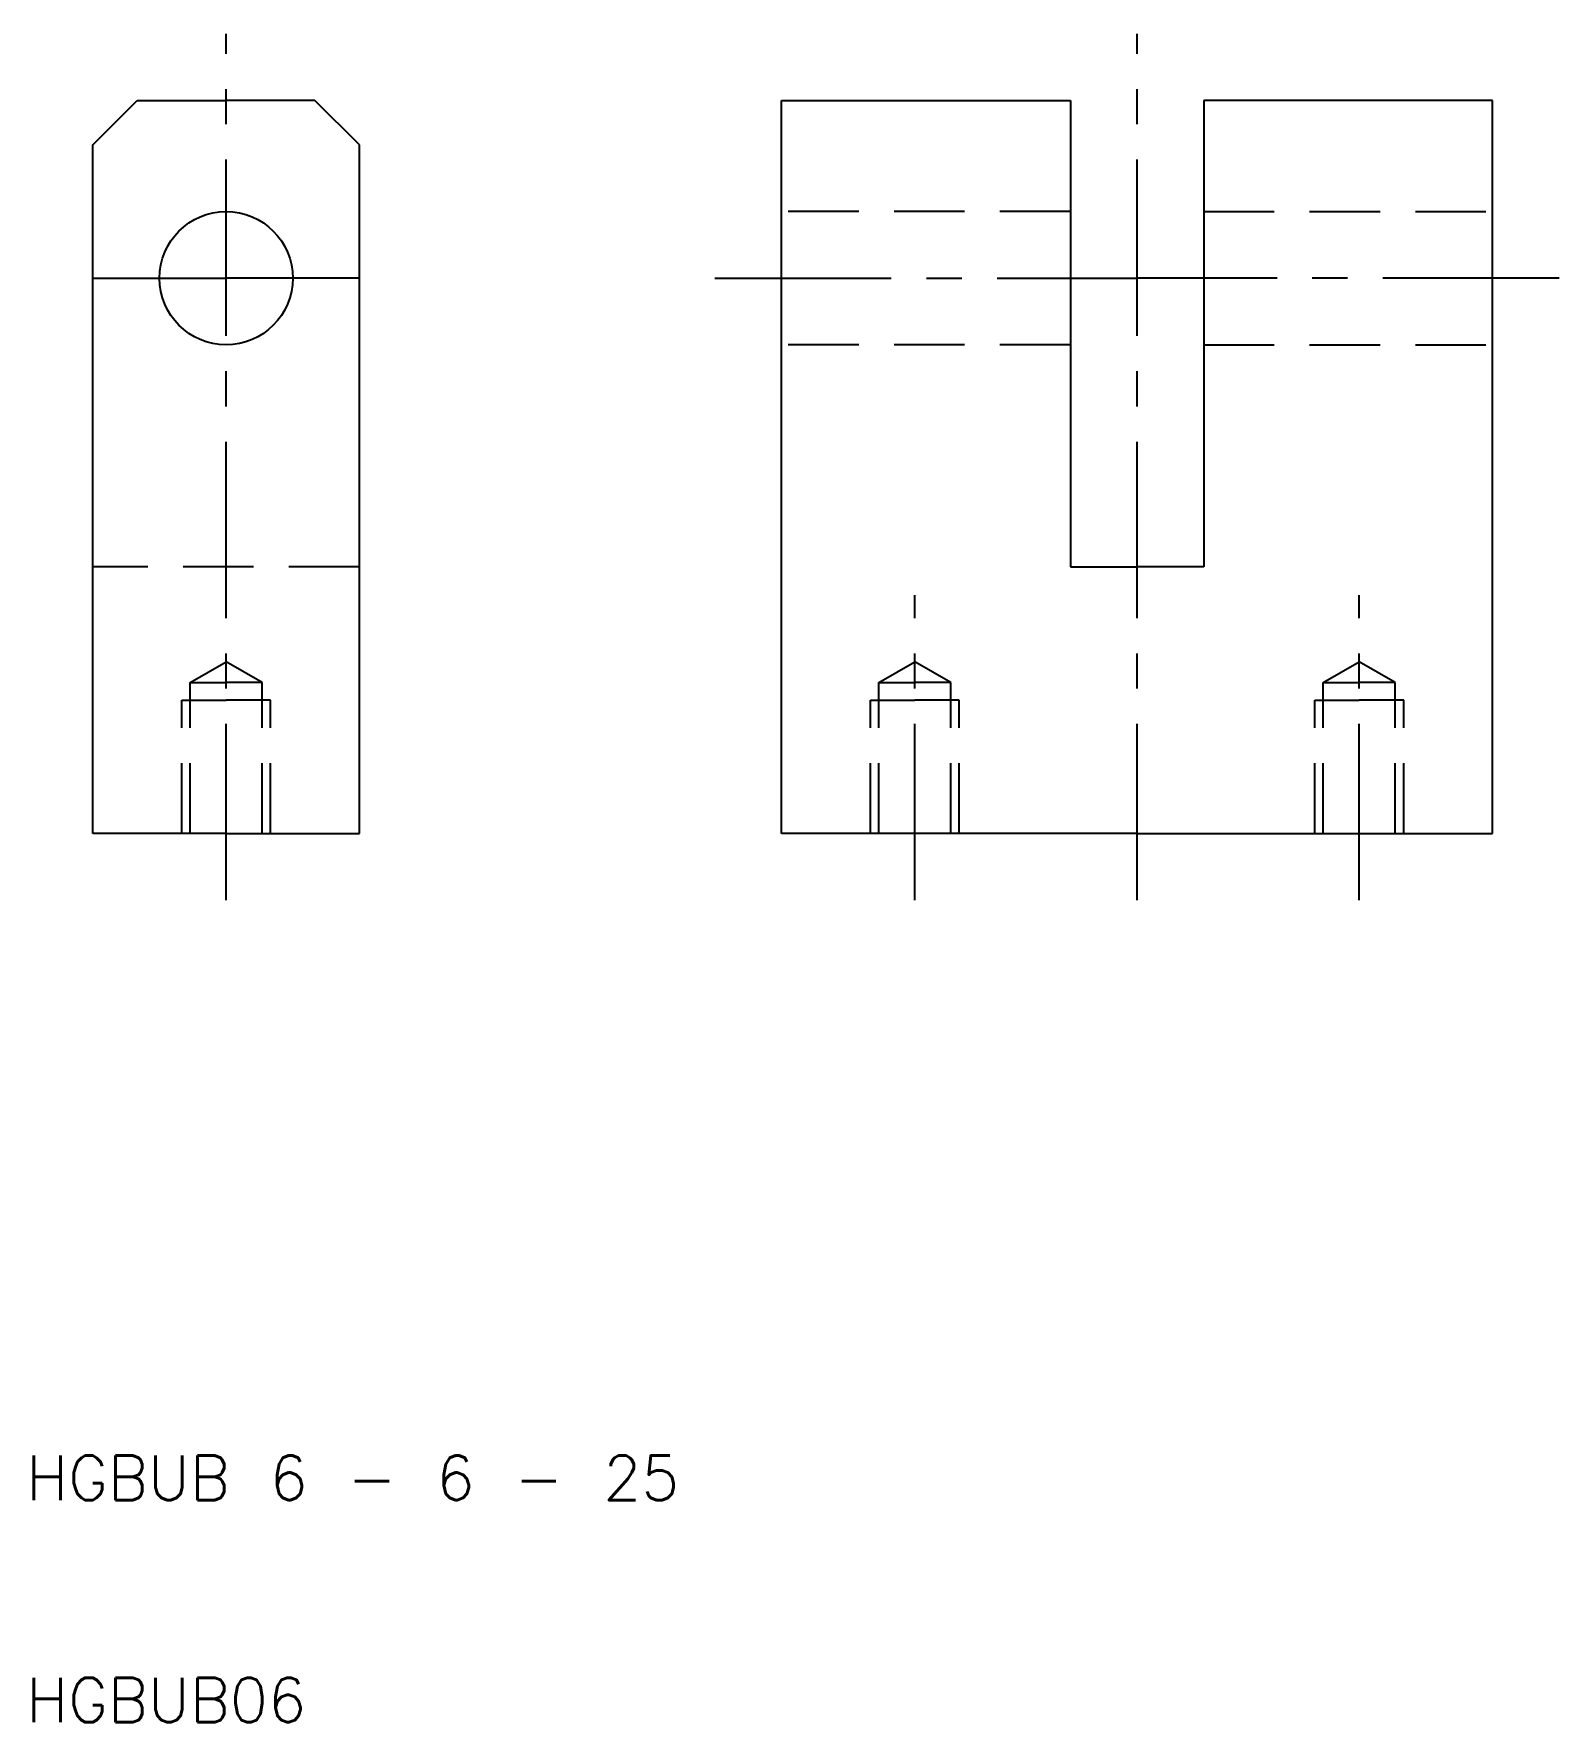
# Model space of a CAD drawing. Extents: x 10.3 to 79, y 10 to 86.
import ezdxf

# ---------------------------------------------------------------- set-up
doc = ezdxf.new("R2010")
doc.units = 0
doc.header["$LTSCALE"] = 0.25
doc.linetypes.add('CENTER', pattern=[50.8, 31.75, -6.35, 6.35, -6.35])
doc.linetypes.add('DASHED', pattern=[19.05, 12.7, -6.35])
doc.layers.get('0').update_dxf_attribs({"linetype": 'CONTINUOUS'})
doc.layers.add('CENTER', color=1, linetype='CENTER')
doc.styles.get("Standard").update_dxf_attribs({"font": 'txt.shx', "bigfont": 'extfont.shx'})

msp = doc.modelspace()

# ---------------------------------------------------------------- linework, layer by layer
for p, q in [((13, 81), (15, 83)), ((15, 83), (19, 83)), ((23, 83), (19, 83)), ((25, 81), (23, 83)), ((44, 50), (44, 83)), ((44, 83), (57, 83)), ((57, 83), (57, 62)), ((63, 83), (63, 62)), ((76, 83), (63, 83)), ((76, 50), (76, 83)), ((13, 50), (13, 81)), ((25, 50), (25, 81)), ((57, 62), (60, 62)), ((63, 62), (60, 62)), ((19, 50), (13, 50)), ((19, 50), (25, 50)), ((60, 50), (44, 50)), ((60, 50), (76, 50))]:
    msp.add_line(p, q)
at = {"color": 3, "linetype": 'DASHED'}
for p, q in [((57, 78), (44, 78)), ((63, 78), (76, 78)), ((57, 72), (44, 72)), ((63, 72), (76, 72)), ((25, 62), (13, 62)), ((17.379, 56.8), (19, 57.736)), ((20.621, 56.8), (19, 57.736)), ((48.379, 56.8), (50, 57.736)), ((51.621, 56.8), (50, 57.736)), ((68.379, 56.8), (70, 57.736)), ((71.621, 56.8), (70, 57.736)), ((17.379, 50), (17.379, 56.8)), ((17.379, 56.8), (19, 56.8)), ((20.621, 56.8), (19, 56.8)), ((20.621, 50), (20.621, 56.8)), ((48.379, 50), (48.379, 56.8)), ((48.379, 56.8), (50, 56.8)), ((51.621, 56.8), (50, 56.8)), ((51.621, 50), (51.621, 56.8)), ((68.379, 50), (68.379, 56.8)), ((68.379, 56.8), (70, 56.8)), ((71.621, 56.8), (70, 56.8)), ((71.621, 50), (71.621, 56.8)), ((17, 50), (17, 56)), ((17, 56), (19, 56)), ((21, 56), (19, 56)), ((21, 50), (21, 56)), ((48, 50), (48, 56)), ((48, 56), (50, 56)), ((52, 56), (50, 56)), ((52, 50), (52, 56)), ((68, 50), (68, 56)), ((68, 56), (70, 56)), ((72, 56), (70, 56)), ((72, 50), (72, 56))]:
    msp.add_line(p, q, dxfattribs=at)
msp.add_circle((19, 75), 3)
at = {"layer": 'CENTER', "color": 1, "linetype": 'CENTER'}
for p, q in [((19, 47), (19, 86)), ((60, 47), (60, 86)), ((13, 75), (19, 75)), ((25, 75), (19, 75)), ((41, 75), (60, 75)), ((79, 75), (60, 75)), ((50, 47), (50, 60.736)), ((70, 47), (70, 60.736))]:
    msp.add_line(p, q, dxfattribs=at)

# ---------------------------------------------------------------- texts
for s, p in [('HGBUB 6 - 6 - 25', (10, 20)), ('HGBUB06', (10, 10))]:
    msp.add_text(s, height=2).set_placement(p)

doc.saveas('drawing.dxf')
